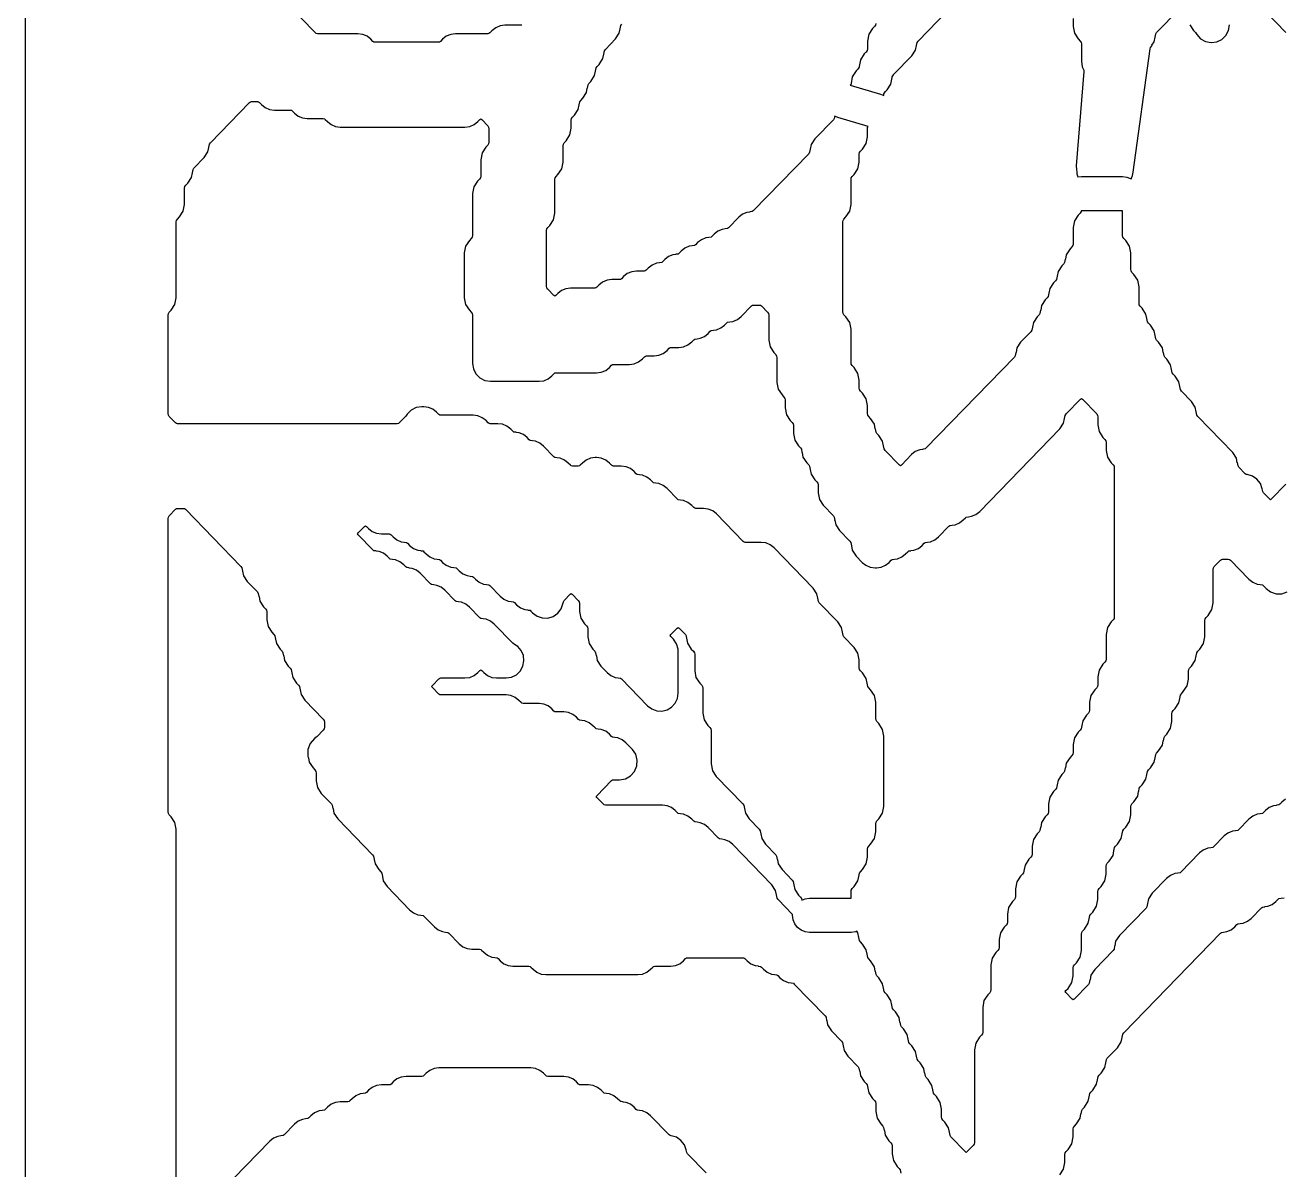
# Model space of a CAD drawing. Header units: millimetres. Extents: x 10 to 410, y 18 to 283.
# Drawn here: x 79 to 114.2, y 202.43 to 234.48 of the extents above; entities that cross this region are included whole.
import ezdxf

# ---------------------------------------------------------------- set-up
doc = ezdxf.new("R2010")
doc.units = ezdxf.units.MM
doc.layers.add('CUT', color=1, linetype='Continuous')

msp = doc.modelspace()

# ---------------------------------------------------------------- linework, layer by layer
at = {"layer": 'CUT'}
for points in [[(100.134, 157), (100.134, 160), (121.134, 160), (121.134, 157), (129.134, 157), (129.134, 160), (142.2679, 160), (142.2679, 280), (129.134, 280), (129.134, 283), (121.134, 283), (121.134, 280), (100.134, 280), (100.134, 283), (92.134, 283), (92.134, 280), (79, 280), (79, 160), (92.134, 160), (92.134, 157)], [(83.6542, 230.2182), (83.679, 230.3455), (83.6816, 230.345), (83.6996, 230.4371), (83.7245, 230.4753), (84.0102, 230.7698), (84.1148, 230.9301), (84.1396, 231.0573), (84.1422, 231.0568), (84.1601, 231.149), (84.1851, 231.1872), (85.2796, 232.315), (85.3046, 232.3347), (85.3362, 232.339), (85.4997, 232.339), (85.5313, 232.3347), (85.5564, 232.315), (85.6161, 232.2535), (85.7206, 232.1712), (85.8431, 232.1194), (85.9749, 232.1017), (86.4208, 232.1017), (86.4525, 232.0975), (86.4775, 232.0777), (86.5372, 232.0162), (86.6417, 231.9339), (86.7642, 231.8821), (86.896, 231.8644), (87.342, 231.8644), (87.3736, 231.8602), (87.3986, 231.8404), (87.4584, 231.7789), (87.5629, 231.6966), (87.6854, 231.6448), (87.8172, 231.6271), (91.309, 231.6271), (91.4408, 231.6448), (91.5633, 231.6966), (91.6678, 231.7789), (91.7228, 231.8356), (91.7508, 231.8564), (91.7787, 231.8356), (91.9474, 231.6618), (91.9723, 231.6236), (91.981, 231.5788), (91.981, 231.2008), (91.9723, 231.1561), (91.9474, 231.1179), (91.8919, 231.0607), (91.7874, 230.9004), (91.7508, 230.7125), (91.7508, 230.2517), (91.742, 230.2069), (91.7171, 230.1687), (91.6617, 230.1116), (91.5571, 229.9512), (91.5205, 229.7634), (91.5205, 228.5907), (91.5117, 228.5459), (91.4868, 228.5077), (91.4314, 228.4506), (91.3268, 228.2902), (91.2902, 228.1024), (91.2902, 226.8468), (91.3268, 226.6589), (91.4314, 226.4986), (91.4868, 226.4414), (91.5117, 226.4032), (91.5205, 226.3585), (91.5205, 225.0085), (91.5449, 224.854), (91.616, 224.7146), (91.7266, 224.604), (91.866, 224.5329), (92.0205, 224.5085), (93.3815, 224.5085), (93.5133, 224.5262), (93.6358, 224.578), (93.7403, 224.6603), (93.8, 224.7218), (93.8251, 224.7415), (93.8567, 224.7458), (94.9935, 224.7458), (95.1253, 224.7635), (95.2478, 224.8153), (95.3523, 224.8975), (95.412, 224.9591), (95.4371, 224.9788), (95.4687, 224.9831), (95.9146, 224.9831), (96.0464, 225.0007), (96.1689, 225.0526), (96.2734, 225.1348), (96.3332, 225.1964), (96.3582, 225.2161), (96.3898, 225.2203), (96.6055, 225.2203), (96.7373, 225.238), (96.8598, 225.2898), (96.9643, 225.3721), (97.024, 225.4337), (97.0491, 225.4534), (97.0807, 225.4576), (97.2963, 225.4576), (97.4281, 225.4753), (97.5506, 225.5271), (97.6551, 225.6094), (97.7149, 225.6709), (97.7399, 225.6907), (97.8046, 225.6994), (97.8044, 225.7013), (97.8887, 225.7126), (98.0112, 225.7644), (98.1157, 225.8467), (98.1754, 225.9082), (98.2005, 225.928), (98.2652, 225.9366), (98.2649, 225.9386), (98.3493, 225.9499), (98.4718, 226.0017), (98.5763, 226.084), (98.636, 226.1455), (98.661, 226.1653), (98.7258, 226.1739), (98.7255, 226.1759), (98.8098, 226.1872), (98.9323, 226.239), (99.0368, 226.3213), (99.3268, 226.6201), (99.3519, 226.6398), (99.3835, 226.6441), (99.547, 226.6441), (99.5786, 226.6398), (99.6036, 226.6201), (99.777, 226.4414), (99.8019, 226.4032), (99.8107, 226.3585), (99.8107, 225.6604), (99.8473, 225.4725), (99.9519, 225.3121), (100.0073, 225.255), (100.0322, 225.2168), (100.041, 225.172), (100.041, 224.4739), (100.0776, 224.286), (100.1821, 224.1257), (100.2376, 224.0686), (100.2625, 224.0304), (100.2712, 223.9856), (100.2712, 223.7621), (100.3079, 223.5742), (100.4124, 223.4138), (100.4679, 223.3567), (100.4928, 223.3185), (100.5015, 223.2737), (100.5015, 223.0502), (100.5382, 222.8623), (100.6427, 222.702), (100.6982, 222.6448), (100.7231, 222.6066), (100.741, 222.5145), (100.7436, 222.515), (100.7684, 222.3877), (100.873, 222.2274), (100.9284, 222.1703), (100.9534, 222.1321), (100.9713, 222.0399), (100.9739, 222.0404), (100.9987, 221.9132), (101.1033, 221.7528), (101.1587, 221.6957), (101.1836, 221.6575), (101.1924, 221.6127), (101.1924, 221.3892), (101.229, 221.2013), (101.3336, 221.041), (101.6193, 220.7465), (101.6442, 220.7083), (101.6622, 220.6162), (101.6648, 220.6167), (101.6896, 220.4894), (101.7941, 220.3291), (102.0799, 220.0347), (102.1048, 219.9965), (102.1227, 219.9043), (102.1253, 219.9048), (102.1501, 219.7776), (102.2547, 219.6172), (102.4268, 219.4399), (102.5313, 219.3576), (102.6538, 219.3058), (102.7856, 219.2881), (102.8231, 219.2881), (102.9549, 219.3058), (103.0774, 219.3576), (103.1819, 219.4399), (103.2417, 219.5015), (103.2667, 219.5212), (103.3314, 219.5299), (103.3312, 219.5318), (103.4155, 219.5431), (103.538, 219.5949), (103.6425, 219.6772), (103.7022, 219.7387), (103.7273, 219.7585), (103.792, 219.7672), (103.7917, 219.7691), (103.8761, 219.7804), (103.9986, 219.8322), (104.1031, 219.9145), (104.1628, 219.976), (104.1878, 219.9958), (104.2525, 220.0044), (104.2523, 220.0064), (104.3366, 220.0177), (104.4591, 220.0695), (104.5636, 220.1518), (104.8536, 220.4506), (104.8787, 220.4703), (104.9434, 220.479), (104.9431, 220.4809), (105.0275, 220.4923), (105.15, 220.5441), (105.2545, 220.6264), (105.3142, 220.6879), (105.3393, 220.7076), (105.404, 220.7163), (105.4037, 220.7182), (105.4881, 220.7296), (105.6105, 220.7814), (105.715, 220.8636), (107.9597, 223.1765), (108.0642, 223.3369), (108.089, 223.4641), (108.0916, 223.4636), (108.1096, 223.5558), (108.1345, 223.594), (108.5335, 224.0051), (108.5614, 224.0259), (108.5894, 224.0051), (108.9884, 223.594), (109.0133, 223.5558), (109.022, 223.511), (109.022, 223.2875), (109.0586, 223.0996), (109.1632, 222.9393), (109.2186, 222.8821), (109.2435, 222.8439), (109.2523, 222.7992), (109.2523, 222.5756), (109.2889, 222.3877), (109.3935, 222.2274), (109.4489, 222.1703), (109.4738, 222.1321), (109.4826, 222.0873), (109.4826, 217.9127), (109.4738, 217.8679), (109.4489, 217.8297), (109.3935, 217.7726), (109.2889, 217.6123), (109.2523, 217.4244), (109.2523, 216.7263), (109.2435, 216.6815), (109.2186, 216.6433), (109.1632, 216.5862), (109.0586, 216.4258), (109.022, 216.2379), (109.022, 216.0144), (109.0133, 215.9696), (108.9884, 215.9314), (108.9329, 215.8743), (108.8283, 215.714), (108.7917, 215.5261), (108.7917, 215.3025), (108.783, 215.2578), (108.7581, 215.2196), (108.7026, 215.1624), (108.5981, 215.0021), (108.5733, 214.8749), (108.5707, 214.8754), (108.5527, 214.7832), (108.5278, 214.745), (108.4723, 214.6879), (108.3678, 214.5275), (108.3311, 214.3396), (108.3311, 214.1161), (108.3224, 214.0713), (108.2975, 214.0331), (108.2421, 213.976), (108.1375, 213.8157), (108.1127, 213.6884), (108.1101, 213.6889), (108.0921, 213.5968), (108.0672, 213.5586), (108.0118, 213.5014), (107.9072, 213.3411), (107.8824, 213.2138), (107.8798, 213.2144), (107.8618, 213.1222), (107.8369, 213.084), (107.7815, 213.0268), (107.6769, 212.8665), (107.6403, 212.6786), (107.6403, 212.4551), (107.6316, 212.4103), (107.6067, 212.3721), (107.5512, 212.315), (107.4467, 212.1546), (107.4218, 212.0274), (107.4193, 212.0279), (107.4013, 211.9357), (107.3764, 211.8975), (107.3209, 211.8404), (107.2164, 211.6801), (107.1797, 211.4922), (107.1797, 211.2686), (107.171, 211.2239), (107.1461, 211.1857), (107.0906, 211.1285), (106.9861, 210.9682), (106.9613, 210.841), (106.9587, 210.8415), (106.9407, 210.7493), (106.9158, 210.7111), (106.8604, 210.654), (106.7558, 210.4936), (106.7192, 210.3057), (106.7192, 210.0822), (106.7104, 210.0374), (106.6855, 209.9992), (106.6301, 209.9421), (106.5255, 209.7818), (106.4889, 209.5939), (106.4889, 209.3703), (106.4801, 209.3256), (106.4552, 209.2874), (106.3998, 209.2302), (106.2952, 209.0699), (106.2586, 208.882), (106.2586, 208.6585), (106.2499, 208.6137), (106.225, 208.5755), (106.1695, 208.5184), (106.065, 208.358), (106.0283, 208.1701), (106.0283, 207.472), (106.0196, 207.4273), (105.9947, 207.3891), (105.9392, 207.3319), (105.8347, 207.1716), (105.798, 206.9837), (105.798, 206.2856), (105.7893, 206.2408), (105.7644, 206.2026), (105.7089, 206.1455), (105.6044, 205.9851), (105.5677, 205.7973), (105.5677, 203.2008), (105.559, 203.1561), (105.5341, 203.1179), (105.3654, 202.944), (105.3375, 202.9232), (105.3095, 202.944), (104.9105, 203.3552), (104.8856, 203.3934), (104.8677, 203.4855), (104.8651, 203.485), (104.8403, 203.6123), (104.7357, 203.7726), (104.6803, 203.8297), (104.6553, 203.8679), (104.6466, 203.9127), (104.6466, 204.1363), (104.61, 204.3241), (104.5054, 204.4845), (104.45, 204.5416), (104.4251, 204.5798), (104.4071, 204.672), (104.4045, 204.6715), (104.3797, 204.7987), (104.2751, 204.959), (104.2197, 205.0162), (104.1948, 205.0544), (104.1768, 205.1466), (104.1742, 205.1461), (104.1494, 205.2733), (104.0449, 205.4336), (103.9894, 205.4908), (103.9645, 205.529), (103.9465, 205.6211), (103.9439, 205.6206), (103.9191, 205.7479), (103.8146, 205.9082), (103.7591, 205.9653), (103.7342, 206.0035), (103.7162, 206.0957), (103.7137, 206.0952), (103.6888, 206.2224), (103.5843, 206.3828), (103.5288, 206.4399), (103.5039, 206.4781), (103.486, 206.5703), (103.4834, 206.5698), (103.4586, 206.697), (103.354, 206.8573), (103.2986, 206.9145), (103.2736, 206.9527), (103.2557, 207.0449), (103.2531, 207.0444), (103.2283, 207.1716), (103.1237, 207.3319), (103.0683, 207.3891), (103.0434, 207.4273), (103.0254, 207.5194), (103.0228, 207.5189), (102.998, 207.6462), (102.8934, 207.8065), (102.838, 207.8636), (102.8131, 207.9018), (102.7951, 207.994), (102.7925, 207.9935), (102.7677, 208.1207), (102.6632, 208.2811), (102.6077, 208.3382), (102.5828, 208.3764), (102.5648, 208.4686), (102.5622, 208.4681), (102.5374, 208.5953), (102.4329, 208.7557), (102.3774, 208.8128), (102.3525, 208.851), (102.3345, 208.9432), (102.332, 208.9427), (102.3071, 209.0699), (102.2791, 209.1128), (102.2377, 209.0957), (102.1135, 209.0793), (100.9548, 209.0793), (100.8306, 209.0957), (100.7148, 209.1436), (100.6154, 209.2199), (100.5391, 209.3193), (100.4912, 209.4351), (100.4748, 209.5593), (100.478, 209.5836), (100.0746, 209.9992), (100.0497, 210.0374), (100.0317, 210.1296), (100.0291, 210.1291), (100.0043, 210.2563), (99.8998, 210.4167), (98.8066, 211.5431), (98.7021, 211.6254), (98.5796, 211.6772), (98.4952, 211.6885), (98.4955, 211.6905), (98.4308, 211.6992), (98.4057, 211.7189), (98.1157, 212.0177), (98.0112, 212.1), (97.8887, 212.1518), (97.8044, 212.1631), (97.8046, 212.165), (97.7399, 212.1737), (97.7149, 212.1935), (97.6551, 212.255), (97.5506, 212.3373), (97.4281, 212.3891), (97.3438, 212.4004), (97.3441, 212.4023), (97.2793, 212.411), (97.2543, 212.4307), (97.1946, 212.4923), (97.0901, 212.5746), (96.9676, 212.6264), (96.8358, 212.6441), (95.2384, 212.6441), (95.2068, 212.6483), (95.1817, 212.668), (95.0016, 212.8537), (94.982, 212.8814), (95.0016, 212.9091), (95.412, 213.332), (95.4371, 213.3517), (95.4687, 213.3559), (95.635, 213.3559), (95.7991, 213.3836), (95.9451, 213.4637), (96.0566, 213.5872), (96.1215, 213.7405), (96.1324, 213.9066), (96.0882, 214.0671), (95.9938, 214.2041), (95.8129, 214.3906), (95.7084, 214.4729), (95.5859, 214.5247), (95.5015, 214.536), (95.5018, 214.5379), (95.4371, 214.5466), (95.412, 214.5663), (95.3523, 214.6279), (95.2478, 214.7102), (95.1253, 214.762), (95.041, 214.7733), (95.0412, 214.7752), (94.9765, 214.7839), (94.9515, 214.8036), (94.8917, 214.8652), (94.7872, 214.9474), (94.6648, 214.9993), (94.5804, 215.0106), (94.5807, 215.0125), (94.516, 215.0212), (94.4909, 215.0409), (94.4312, 215.1025), (94.3267, 215.1847), (94.2042, 215.2365), (94.0724, 215.2542), (93.8567, 215.2542), (93.8251, 215.2585), (93.8, 215.2782), (93.7403, 215.3397), (93.6358, 215.422), (93.5133, 215.4738), (93.3815, 215.4915), (92.9356, 215.4915), (92.904, 215.4958), (92.8789, 215.5155), (92.8192, 215.577), (92.7147, 215.6593), (92.5922, 215.7111), (92.4604, 215.7288), (90.6327, 215.7288), (90.6011, 215.7331), (90.5761, 215.7528), (90.3959, 215.9384), (90.3763, 215.9661), (90.3959, 215.9938), (90.5761, 216.1794), (90.6011, 216.1991), (90.6327, 216.2034), (91.309, 216.2034), (91.4408, 216.2211), (91.5633, 216.2729), (91.6678, 216.3552), (91.7228, 216.4119), (91.7508, 216.4327), (91.7787, 216.4119), (91.8337, 216.3552), (91.9382, 216.2729), (92.0607, 216.2211), (92.1925, 216.2034), (92.4617, 216.2034), (92.6116, 216.2264), (92.7478, 216.2933), (92.8576, 216.398), (92.931, 216.5308), (92.9611, 216.6795), (92.9453, 216.8304), (92.8849, 216.9696), (92.7856, 217.0843), (92.6942, 217.1406), (92.6486, 217.1765), (92.1283, 217.7126), (92.0238, 217.7949), (91.9014, 217.8467), (91.817, 217.858), (91.8173, 217.86), (91.7526, 217.8686), (91.7275, 217.8884), (91.4375, 218.1872), (91.333, 218.2695), (91.2105, 218.3213), (91.1262, 218.3326), (91.1264, 218.3345), (91.0617, 218.3432), (91.0366, 218.363), (90.7466, 218.6618), (90.6421, 218.7441), (90.5197, 218.7959), (90.4353, 218.8072), (90.4356, 218.8091), (90.3709, 218.8178), (90.3458, 218.8375), (90.0558, 219.1364), (89.9513, 219.2186), (89.8288, 219.2704), (89.7445, 219.2818), (89.7447, 219.2837), (89.68, 219.2924), (89.655, 219.3121), (89.5952, 219.3736), (89.4907, 219.4559), (89.3682, 219.5077), (89.2839, 219.5191), (89.2841, 219.521), (89.2194, 219.5297), (89.1944, 219.5494), (89.1347, 219.6109), (89.0302, 219.6932), (88.9077, 219.745), (88.8233, 219.7563), (88.8236, 219.7583), (88.7589, 219.767), (88.7338, 219.7867), (88.3234, 220.2096), (88.3038, 220.2373), (88.3234, 220.265), (88.4989, 220.4458), (88.5268, 220.4666), (88.5547, 220.4458), (88.6098, 220.3891), (88.7143, 220.3068), (88.8368, 220.255), (88.9686, 220.2373), (89.1842, 220.2373), (89.2159, 220.233), (89.2409, 220.2133), (89.3006, 220.1518), (89.4051, 220.0695), (89.5276, 220.0177), (89.612, 220.0064), (89.6117, 220.0044), (89.6764, 219.9958), (89.7015, 219.976), (89.7612, 219.9145), (89.8657, 219.8322), (89.9882, 219.7804), (90.0725, 219.7691), (90.0723, 219.7672), (90.137, 219.7585), (90.162, 219.7387), (90.2218, 219.6772), (90.3263, 219.5949), (90.4487, 219.5431), (90.5331, 219.5318), (90.5328, 219.5299), (90.5975, 219.5212), (90.6226, 219.5015), (90.6823, 219.4399), (90.7868, 219.3576), (90.9093, 219.3058), (90.9937, 219.2945), (90.9934, 219.2926), (91.0581, 219.2839), (91.0832, 219.2642), (91.1429, 219.2026), (91.2474, 219.1204), (91.3699, 219.0685), (91.4542, 219.0572), (91.454, 219.0553), (91.5187, 219.0466), (91.5437, 219.0269), (91.6035, 218.9653), (91.708, 218.8831), (91.8304, 218.8312), (91.9148, 218.8199), (91.9145, 218.818), (91.9792, 218.8093), (92.0043, 218.7896), (92.2943, 218.4908), (92.3988, 218.4085), (92.5213, 218.3567), (92.6056, 218.3454), (92.6054, 218.3434), (92.6701, 218.3347), (92.6952, 218.315), (92.7549, 218.2535), (92.8594, 218.1712), (92.9819, 218.1194), (93.0662, 218.1081), (93.066, 218.1061), (93.1307, 218.0975), (93.1557, 218.0777), (93.2024, 218.0297), (93.3262, 217.9365), (93.4727, 217.8858), (93.6276, 217.8823), (93.7762, 217.9265), (93.9041, 218.014), (93.999, 218.1365), (94.0519, 218.2822), (94.0623, 218.3354), (94.0872, 218.3736), (94.2559, 218.5475), (94.2839, 218.5683), (94.3118, 218.5475), (94.4805, 218.3736), (94.5054, 218.3354), (94.5142, 218.2907), (94.5142, 218.0671), (94.5508, 217.8793), (94.6553, 217.7189), (94.7108, 217.6618), (94.7357, 217.6236), (94.7444, 217.5788), (94.7444, 217.3553), (94.7811, 217.1674), (94.8856, 217.0071), (94.9411, 216.9499), (94.966, 216.9117), (94.984, 216.8195), (94.9866, 216.82), (95.0114, 216.6928), (95.1159, 216.5325), (95.288, 216.3552), (95.3925, 216.2729), (95.515, 216.2211), (95.5993, 216.2098), (95.5991, 216.2078), (95.6638, 216.1991), (95.6888, 216.1794), (96.4187, 215.4273), (96.5361, 215.3377), (96.6745, 215.2863), (96.8219, 215.2775), (96.9654, 215.3122), (97.0926, 215.3872), (97.1922, 215.4962), (97.2558, 215.6295), (97.2776, 215.7755), (97.2776, 216.9153), (97.2761, 216.9153), (97.279, 217.0081), (97.2335, 217.1612), (97.142, 217.2922), (97.0742, 217.3621), (97.0545, 217.3898), (97.0742, 217.4175), (97.2496, 217.5983), (97.2776, 217.6191), (97.3055, 217.5983), (97.481, 217.4175), (97.5019, 217.3879), (97.5019, 217.3614), (97.5386, 217.1735), (97.6431, 217.0132), (97.7045, 216.9499), (97.7294, 216.9117), (97.7381, 216.867), (97.7381, 216.4061), (97.7748, 216.2182), (97.8793, 216.0579), (97.9348, 216.0008), (97.9597, 215.9626), (97.9684, 215.9178), (97.9684, 215.2197), (98.005, 215.0318), (98.1096, 214.8715), (98.165, 214.8143), (98.19, 214.7761), (98.1987, 214.7314), (98.1987, 213.796), (98.2353, 213.6081), (98.3399, 213.4477), (99.0862, 212.6787), (99.1111, 212.6405), (99.1291, 212.5484), (99.1316, 212.5489), (99.1565, 212.4216), (99.261, 212.2613), (99.5467, 211.9669), (99.5717, 211.9287), (99.5896, 211.8365), (99.5922, 211.837), (99.617, 211.7098), (99.7216, 211.5494), (100.0073, 211.255), (100.0322, 211.2168), (100.0502, 211.1246), (100.0528, 211.1251), (100.0776, 210.9979), (100.1821, 210.8376), (100.4679, 210.5431), (100.4928, 210.5049), (100.5108, 210.4128), (100.5133, 210.4133), (100.5382, 210.286), (100.6427, 210.1257), (100.6982, 210.0686), (100.7231, 210.0304), (100.7324, 209.9823), (100.8306, 210.0229), (100.9548, 210.0393), (102.1135, 210.0393), (102.1135, 210.2229), (102.1222, 210.2676), (102.1471, 210.3058), (102.2026, 210.363), (102.3071, 210.5233), (102.332, 210.6506), (102.3345, 210.6501), (102.3525, 210.7422), (102.3774, 210.7804), (102.4329, 210.8376), (102.5374, 210.9979), (102.5741, 211.1858), (102.5741, 211.4093), (102.5828, 211.4541), (102.6077, 211.4923), (102.6632, 211.5494), (102.7677, 211.7098), (102.8043, 211.8976), (102.8043, 212.1212), (102.8131, 212.166), (102.838, 212.2042), (102.8934, 212.2613), (102.998, 212.4216), (103.0346, 212.6095), (103.0346, 214.5769), (102.998, 214.7648), (102.8934, 214.9251), (102.838, 214.9823), (102.8131, 215.0205), (102.8043, 215.0652), (102.8043, 215.5261), (102.7677, 215.714), (102.6632, 215.8743), (102.6077, 215.9314), (102.5828, 215.9696), (102.5648, 216.0618), (102.5622, 216.0613), (102.5374, 216.1885), (102.4329, 216.3489), (102.3774, 216.406), (102.3525, 216.4442), (102.3438, 216.489), (102.3438, 216.7125), (102.3071, 216.9004), (102.2026, 217.0607), (101.9169, 217.3552), (101.8919, 217.3934), (101.874, 217.4855), (101.8714, 217.485), (101.8466, 217.6123), (101.742, 217.7726), (101.226, 218.3043), (101.2011, 218.3425), (101.1831, 218.4347), (101.1805, 218.4342), (101.1557, 218.5614), (101.0512, 218.7218), (99.958, 219.8482), (99.8535, 219.9305), (99.731, 219.9823), (99.5992, 220), (99.1532, 220), (99.1216, 220.0042), (99.0966, 220.024), (98.346, 220.7974), (98.2415, 220.8796), (98.119, 220.9315), (97.9872, 220.9492), (97.7715, 220.9492), (97.7399, 220.9534), (97.7149, 220.9731), (97.6551, 221.0347), (97.5506, 221.1169), (97.4281, 221.1688), (97.3438, 221.1801), (97.3441, 221.182), (97.2793, 221.1907), (97.2543, 221.2104), (96.9643, 221.5092), (96.8598, 221.5915), (96.7373, 221.6433), (96.6529, 221.6546), (96.6532, 221.6566), (96.5885, 221.6653), (96.5634, 221.685), (96.5037, 221.7465), (96.3992, 221.8288), (96.2767, 221.8806), (96.1924, 221.8919), (96.1926, 221.8939), (96.1279, 221.9025), (96.1029, 221.9223), (96.0432, 221.9838), (95.9387, 222.0661), (95.8162, 222.1179), (95.6843, 222.1356), (95.4687, 222.1356), (95.4371, 222.1398), (95.412, 222.1596), (95.3523, 222.2211), (95.2478, 222.3034), (95.1253, 222.3552), (94.9935, 222.3729), (94.9559, 222.3729), (94.8241, 222.3552), (94.7016, 222.3034), (94.5971, 222.2211), (94.5374, 222.1596), (94.5124, 222.1398), (94.4808, 222.1356), (94.3173, 222.1356), (94.2857, 222.1398), (94.2606, 222.1596), (94.2009, 222.2211), (94.0964, 222.3034), (93.9739, 222.3552), (93.8895, 222.3665), (93.8898, 222.3684), (93.8251, 222.3771), (93.8, 222.3968), (93.51, 222.6957), (93.4055, 222.778), (93.2831, 222.8298), (93.1987, 222.8411), (93.199, 222.843), (93.1343, 222.8517), (93.1092, 222.8714), (93.0495, 222.933), (92.945, 223.0152), (92.8225, 223.0671), (92.7381, 223.0784), (92.7384, 223.0803), (92.6737, 223.089), (92.6486, 223.1087), (92.5889, 223.1703), (92.4844, 223.2525), (92.3619, 223.3043), (92.2301, 223.322), (92.0144, 223.322), (91.9828, 223.3263), (91.9578, 223.346), (91.8981, 223.4075), (91.7936, 223.4898), (91.6711, 223.5416), (91.5393, 223.5593), (90.6327, 223.5593), (90.6011, 223.5636), (90.5761, 223.5833), (90.5164, 223.6448), (90.4119, 223.7271), (90.2894, 223.7789), (90.1576, 223.7966), (90.0976, 223.7966), (89.9412, 223.7715), (89.8005, 223.6988), (89.6896, 223.5856), (89.6513, 223.5316), (89.4712, 223.346), (89.4461, 223.3263), (89.4145, 223.322), (83.2637, 223.322), (83.2321, 223.3263), (83.207, 223.346), (83.0336, 223.5247), (83.0087, 223.5629), (83, 223.6076), (83, 226.3585), (83.0087, 226.4032), (83.0336, 226.4414), (83.0891, 226.4986), (83.1936, 226.6589), (83.2303, 226.8468), (83.2303, 228.9686), (83.239, 229.0134), (83.2639, 229.0516), (83.3194, 229.1088), (83.4239, 229.2691), (83.4606, 229.457), (83.4606, 229.9178), (83.4693, 229.9626), (83.4942, 230.0008), (83.5497, 230.0579)]]:
    msp.add_lwpolyline(points, close=True, dxfattribs=at)
for points in [[(102.8043, 234.5229), (102.7956, 234.4781), (102.7707, 234.4399), (102.7153, 234.3828), (102.6107, 234.2224), (102.5741, 234.0346), (102.5741, 233.811), (102.5653, 233.7663), (102.5382, 233.7246), (102.5361, 233.7198), (102.5231, 233.7102), (102.485, 233.6709), (102.3804, 233.5106), (102.3438, 233.3227), (102.3438, 233.3051), (102.3079, 233.2501), (102.3058, 233.2452), (102.2929, 233.2357), (102.2547, 233.1963), (102.1501, 233.036), (102.1135, 232.8481), (102.1135, 232.8305), (102.0905, 232.7952), (102.9398, 232.5453), (103.0277, 232.5063), (103.0346, 232.5417), (103.0346, 232.5593), (103.0705, 232.6143), (103.0726, 232.6192), (103.0856, 232.6287), (103.1237, 232.6681), (103.2283, 232.8284), (103.2649, 233.0163), (103.2649, 233.0339), (103.3008, 233.0889), (103.3029, 233.0938), (103.3158, 233.1033), (103.8146, 233.6172), (103.9191, 233.7776), (103.9439, 233.9048), (103.9465, 233.9043), (103.9645, 233.9965), (103.9894, 234.0347), (105.0839, 235.1625)], [(113.4206, 235.1625), (114.2849, 234.2719)], [(108.3311, 234.6636), (108.3311, 234.44), (108.3678, 234.2521), (108.4723, 234.0918), (108.5278, 234.0347), (108.5527, 233.9965), (108.5614, 233.9517), (108.5614, 233.4663), (108.5859, 233.3116), (108.6049, 233.2745), (108.6262, 233.2152), (108.6284, 233.1809), (108.4192, 230.5375), (108.4211, 230.4395), (108.4301, 230.3628), (108.4314, 230.3486), (108.4335, 230.3131), (108.4584, 230.2281), (108.5614, 230.2417), (109.7128, 230.2417), (109.837, 230.2253), (109.9528, 230.1774), (109.9572, 230.174), (109.9599, 230.1835), (109.9642, 230.1972), (109.9894, 230.2702), (110.0121, 230.3655), (110.4845, 233.8122), (110.4956, 233.8488), (110.5404, 233.9126), (110.5337, 233.9172), (110.5973, 234.0149), (110.6221, 234.1421), (110.6247, 234.1416), (110.6427, 234.2337), (110.6676, 234.2719), (111.2969, 234.9204)], [(92.9004, 234.4788), (92.8688, 234.4746), (92.4228, 234.4746), (92.291, 234.4569), (92.1685, 234.4051), (92.064, 234.3228), (92.0043, 234.2613), (91.9792, 234.2415), (91.9476, 234.2373), (91.0411, 234.2373), (90.9093, 234.2196), (90.7868, 234.1678), (90.6823, 234.0855), (90.6226, 234.024), (90.5975, 234.0042), (90.5659, 234), (88.7905, 234), (88.7589, 234.0042), (88.7338, 234.024), (88.6741, 234.0855), (88.5696, 234.1678), (88.4471, 234.2196), (88.3153, 234.2373), (87.1785, 234.2373), (87.1469, 234.2415), (87.1218, 234.2613), (86.7114, 234.6842)], [(114.2849, 221.6264), (113.8859, 221.2152), (113.8579, 221.1944), (113.83, 221.2152), (113.6613, 221.3891), (113.6364, 221.4273), (113.6224, 221.4988), (113.5696, 221.6444), (113.4746, 221.7669), (113.3467, 221.8544), (113.1982, 221.8986), (113.1689, 221.9025), (113.1438, 221.9223), (112.9704, 222.1009), (112.9455, 222.1391), (112.9276, 222.2313), (112.925, 222.2308), (112.9002, 222.358), (112.7956, 222.5184), (111.819, 223.5247), (111.7941, 223.5629), (111.7761, 223.655), (111.7736, 223.6545), (111.7488, 223.7818), (111.6442, 223.9421), (111.3585, 224.2365), (111.3336, 224.2747), (111.3156, 224.3669), (111.313, 224.3664), (111.2882, 224.4936), (111.1836, 224.654), (111.1282, 224.7111), (111.1033, 224.7493), (111.0853, 224.8415), (111.0827, 224.841), (111.0579, 224.9682), (110.9534, 225.1285), (110.8979, 225.1857), (110.873, 225.2239), (110.855, 225.316), (110.8524, 225.3155), (110.8276, 225.4428), (110.7231, 225.6031), (110.6676, 225.6603), (110.6427, 225.6985), (110.6247, 225.7906), (110.6221, 225.7901), (110.5973, 225.9173), (110.4928, 226.0777), (110.4373, 226.1348), (110.4124, 226.173), (110.3944, 226.2652), (110.3919, 226.2647), (110.3671, 226.3919), (110.2625, 226.5523), (110.207, 226.6094), (110.1821, 226.6476), (110.1734, 226.6924), (110.1734, 227.1532), (110.1368, 227.3411), (110.0322, 227.5014), (109.9768, 227.5586), (109.9519, 227.5968), (109.9431, 227.6415), (109.9431, 228.1024), (109.9065, 228.2902), (109.8019, 228.4506), (109.7465, 228.5077), (109.7216, 228.5459), (109.7128, 228.5907), (109.7128, 229.2817), (108.5614, 229.2817), (108.5575, 229.2822), (108.5527, 229.2578), (108.5278, 229.2196), (108.4723, 229.1624), (108.3678, 229.0021), (108.3311, 228.8142), (108.3311, 228.3534), (108.3224, 228.3086), (108.2975, 228.2704), (108.2421, 228.2133), (108.1375, 228.0529), (108.1127, 227.9257), (108.1101, 227.9262), (108.0921, 227.834), (108.0672, 227.7958), (108.0118, 227.7387), (107.9072, 227.5784), (107.8824, 227.4511), (107.8798, 227.4516), (107.8618, 227.3595), (107.8369, 227.3213), (107.7815, 227.2641), (107.6769, 227.1038), (107.6521, 226.9766), (107.6495, 226.9771), (107.6316, 226.8849), (107.6067, 226.8467), (107.5512, 226.7896), (107.4467, 226.6292), (107.4218, 226.502), (107.4193, 226.5025), (107.4013, 226.4103), (107.3764, 226.3721), (107.3209, 226.315), (107.2164, 226.1546), (107.1916, 226.0274), (107.189, 226.0279), (107.171, 225.9357), (107.1461, 225.8975), (106.8604, 225.6031), (106.7558, 225.4428), (106.731, 225.3155), (106.7284, 225.316), (106.7104, 225.2239), (106.6855, 225.1857), (104.2093, 222.6341), (104.1843, 222.6144), (104.1195, 222.6057), (104.1198, 222.6038), (104.0355, 222.5925), (103.913, 222.5407), (103.8085, 222.4584), (103.5231, 222.1644), (103.4952, 222.1436), (103.4673, 222.1644), (103.0683, 222.5755), (103.0434, 222.6137), (103.0254, 222.7059), (103.0228, 222.7054), (102.998, 222.8326), (102.8934, 222.9929), (102.838, 223.0501), (102.8131, 223.0883), (102.7951, 223.1805), (102.7925, 223.18), (102.7677, 223.3072), (102.6632, 223.4675), (102.6077, 223.5247), (102.5828, 223.5629), (102.5741, 223.6076), (102.5741, 223.8312), (102.5374, 224.019), (102.4329, 224.1794), (102.3774, 224.2365), (102.3525, 224.2747), (102.3438, 224.3195), (102.3438, 224.543), (102.3071, 224.7309), (102.2026, 224.8912), (102.1471, 224.9484), (102.1222, 224.9866), (102.1135, 225.0314), (102.1135, 225.9668), (102.0769, 226.1546), (101.9723, 226.315), (101.9169, 226.3721), (101.8919, 226.4103), (101.8832, 226.4551), (101.8832, 228.9686), (101.8919, 229.0134), (101.9169, 229.0516), (101.9723, 229.1088), (102.0769, 229.2691), (102.1135, 229.457), (102.1135, 230.1551), (102.1222, 230.1999), (102.1471, 230.2381), (102.2026, 230.2952), (102.3071, 230.4555), (102.3438, 230.6434), (102.3438, 230.867), (102.3525, 230.9117), (102.3774, 230.9499), (102.4329, 231.0071), (102.5374, 231.1674), (102.5741, 231.3553), (102.5741, 231.6102), (102.597, 231.6454), (101.7477, 231.8954), (101.6598, 231.9344), (101.6529, 231.899), (101.6529, 231.8813), (101.6193, 231.8297), (101.1033, 231.298), (100.9987, 231.1377), (100.9739, 231.0105), (100.9713, 231.011), (100.9534, 230.9188), (100.9284, 230.8806), (99.3734, 229.2782), (99.3483, 229.2585), (99.2836, 229.2498), (99.2839, 229.2479), (99.1995, 229.2365), (99.077, 229.1847), (98.9725, 229.1025), (98.6825, 228.8036), (98.6575, 228.7839), (98.5928, 228.7752), (98.593, 228.7733), (98.5087, 228.762), (98.3862, 228.7102), (98.2817, 228.6279), (98.2219, 228.5663), (98.1969, 228.5466), (98.1322, 228.5379), (98.1324, 228.536), (98.0481, 228.5247), (97.9256, 228.4729), (97.8211, 228.3906), (97.7614, 228.3291), (97.7363, 228.3093), (97.6716, 228.3006), (97.6719, 228.2987), (97.5875, 228.2874), (97.465, 228.2356), (97.3605, 228.1533), (97.3008, 228.0918), (97.2758, 228.072), (97.2111, 228.0634), (97.2113, 228.0614), (97.127, 228.0501), (97.0045, 227.9983), (96.9, 227.916), (96.8402, 227.8545), (96.8152, 227.8347), (96.7505, 227.8261), (96.7507, 227.8241), (96.6664, 227.8128), (96.5439, 227.761), (96.4394, 227.6787), (96.3797, 227.6172), (96.3546, 227.5975), (96.323, 227.5932), (96.1074, 227.5932), (95.9755, 227.5755), (95.8531, 227.5237), (95.7486, 227.4414), (95.6888, 227.3799), (95.6638, 227.3602), (95.6322, 227.3559), (95.4165, 227.3559), (95.2847, 227.3382), (95.1622, 227.2864), (95.0577, 227.2041), (94.998, 227.1426), (94.9729, 227.1229), (94.9413, 227.1186), (94.2651, 227.1186), (94.1333, 227.101), (94.0108, 227.0491), (93.9063, 226.9669), (93.8512, 226.9101), (93.8233, 226.8893), (93.7954, 226.9101), (93.6267, 227.084), (93.6018, 227.1222), (93.593, 227.1669), (93.593, 228.7314), (93.6018, 228.7761), (93.6267, 228.8143), (93.6821, 228.8715), (93.7867, 229.0318), (93.8233, 229.2197), (93.8233, 230.1551), (93.832, 230.1999), (93.8569, 230.2381), (93.9124, 230.2952), (94.0169, 230.4555), (94.0536, 230.6434), (94.0536, 231.1042), (94.0623, 231.149), (94.0872, 231.1872), (94.1427, 231.2443), (94.2472, 231.4047), (94.2839, 231.5926), (94.2839, 231.8161), (94.2926, 231.8609), (94.3175, 231.8991), (94.373, 231.9562), (94.4775, 232.1166), (94.5023, 232.2438), (94.5049, 232.2433), (94.5229, 232.3354), (94.5478, 232.3736), (94.6032, 232.4308), (94.7078, 232.5911), (94.7326, 232.7184), (94.7352, 232.7179), (94.7532, 232.81), (94.7781, 232.8482), (94.8335, 232.9054), (94.9381, 233.0657), (94.9629, 233.1929), (94.9655, 233.1924), (94.9835, 233.2846), (95.0084, 233.3228), (95.0638, 233.3799), (95.1684, 233.5403), (95.1932, 233.6675), (95.1958, 233.667), (95.2137, 233.7592), (95.2386, 233.7974), (95.5244, 234.0918), (95.6289, 234.2521), (95.6537, 234.3794), (95.6563, 234.3789), (95.6743, 234.471), (95.6992, 234.5092)], [(111.5917, 234.4894), (111.6963, 234.3291), (111.7518, 234.2719), (111.7877, 234.2168), (111.895, 234.0988), (112.0341, 234.0206), (112.1907, 233.9902), (112.349, 234.0106), (112.4927, 234.0799), (112.6073, 234.1909), (112.6811, 234.3324), (112.7065, 234.4899)], [(83.2303, 200.828), (83.2303, 211.9668), (83.1936, 212.1546), (83.0891, 212.315), (83.0336, 212.3721), (83.0087, 212.4103), (83, 212.4551), (83, 220.6636), (83.0087, 220.7083), (83.0336, 220.7465), (83.207, 220.9252), (83.2321, 220.9449), (83.2637, 220.9492), (83.4272, 220.9492), (83.4588, 220.9449), (83.4838, 220.9252), (85.0389, 219.3228), (85.0638, 219.2846), (85.0818, 219.1924), (85.0844, 219.1929), (85.1092, 219.0657), (85.2137, 218.9054), (85.4995, 218.6109), (85.5244, 218.5727), (85.5424, 218.4806), (85.5449, 218.4811), (85.5698, 218.3538), (85.6743, 218.1935), (85.7298, 218.1364), (85.7547, 218.0982), (85.7634, 218.0534), (85.7634, 217.8299), (85.8, 217.642), (85.9046, 217.4816), (85.96, 217.4245), (85.985, 217.3863), (86.0029, 217.2941), (86.0055, 217.2946), (86.0303, 217.1674), (86.1349, 217.0071), (86.1903, 216.9499), (86.2152, 216.9117), (86.2332, 216.8195), (86.2358, 216.82), (86.2606, 216.6928), (86.3652, 216.5325), (86.4206, 216.4753), (86.4455, 216.4371), (86.4635, 216.345), (86.4661, 216.3455), (86.4909, 216.2182), (86.5954, 216.0579), (86.6509, 216.0008), (86.6758, 215.9626), (86.6938, 215.8704), (86.6964, 215.8709), (86.7212, 215.7437), (86.8257, 215.5833), (87.3417, 215.0516), (87.3666, 215.0134), (87.3754, 214.9686), (87.3754, 214.828), (87.3666, 214.7832), (87.3417, 214.745), (87.1684, 214.5663), (87.096, 214.5094), (86.976, 214.3729), (86.9128, 214.2025), (86.9146, 214.0208), (86.9241, 213.9721), (86.9266, 213.9726), (86.9515, 213.8454), (87.056, 213.685), (87.1115, 213.6279), (87.1364, 213.5897), (87.1451, 213.5449), (87.1451, 213.3214), (87.1817, 213.1335), (87.2863, 212.9732), (87.572, 212.6787), (87.5969, 212.6405), (87.6149, 212.5484), (87.6175, 212.5489), (87.6423, 212.4216), (87.7469, 212.2613), (88.7234, 211.255), (88.7483, 211.2168), (88.7663, 211.1246), (88.7689, 211.1251), (88.7937, 210.9979), (88.8983, 210.8376), (88.9537, 210.7804), (88.9786, 210.7422), (88.9966, 210.6501), (88.9992, 210.6506), (89.024, 210.5233), (89.1286, 210.363), (89.7612, 209.7111), (89.8657, 209.6288), (89.9882, 209.577), (90.0725, 209.5657), (90.0723, 209.5638), (90.137, 209.5551), (90.162, 209.5354), (90.452, 209.2365), (90.5565, 209.1543), (90.679, 209.1024), (90.7634, 209.0911), (90.7631, 209.0892), (90.8278, 209.0805), (90.8529, 209.0608), (91.1429, 208.762), (91.2474, 208.6797), (91.3699, 208.6279), (91.5017, 208.6102), (91.7174, 208.6102), (91.749, 208.6059), (91.774, 208.5862), (91.8337, 208.5247), (91.9382, 208.4424), (92.0607, 208.3906), (92.1451, 208.3793), (92.1448, 208.3773), (92.2095, 208.3686), (92.2346, 208.3489), (92.2943, 208.2874), (92.3988, 208.2051), (92.5213, 208.1533), (92.6531, 208.1356), (93.0991, 208.1356), (93.1307, 208.1314), (93.1557, 208.1116), (93.2154, 208.0501), (93.3199, 207.9678), (93.4424, 207.916), (93.5742, 207.8983), (96.1449, 207.8983), (96.2767, 207.916), (96.3992, 207.9678), (96.5037, 208.0501), (96.5634, 208.1116), (96.5885, 208.1314), (96.6201, 208.1356), (97.066, 208.1356), (97.1979, 208.1533), (97.3204, 208.2051), (97.4249, 208.2874), (97.4846, 208.3489), (97.5096, 208.3686), (97.5412, 208.3729), (99.0864, 208.3729), (99.118, 208.3686), (99.1431, 208.3489), (99.2028, 208.2874), (99.3073, 208.2051), (99.4298, 208.1533), (99.5141, 208.142), (99.5139, 208.14), (99.5786, 208.1314), (99.6036, 208.1116), (99.6634, 208.0501), (99.7679, 207.9678), (99.8904, 207.916), (99.9747, 207.9047), (99.9745, 207.9027), (100.0392, 207.8941), (100.0642, 207.8743), (100.1239, 207.8128), (100.2284, 207.7305), (100.3509, 207.6787), (100.4353, 207.6674), (100.435, 207.6655), (100.4997, 207.6568), (100.5248, 207.637), (101.389, 206.7465), (101.4139, 206.7083), (101.4319, 206.6162), (101.4345, 206.6167), (101.4593, 206.4894), (101.5638, 206.3291), (101.8496, 206.0347), (101.8745, 205.9965), (101.8925, 205.9043), (101.895, 205.9048), (101.9199, 205.7776), (102.0244, 205.6172), (102.3101, 205.3228), (102.3351, 205.2846), (102.353, 205.1924), (102.3556, 205.1929), (102.3804, 205.0657), (102.485, 204.9054), (102.5404, 204.8482), (102.5653, 204.81), (102.5833, 204.7179), (102.5859, 204.7184), (102.6107, 204.5911), (102.7153, 204.4308), (102.7707, 204.3736), (102.7956, 204.3354), (102.8043, 204.2907), (102.8043, 204.0671), (102.841, 203.8793), (102.9455, 203.7189), (103.001, 203.6618), (103.0259, 203.6236), (103.0439, 203.5314), (103.0465, 203.5319), (103.0713, 203.4047), (103.1758, 203.2443), (103.2313, 203.1872), (103.2562, 203.149), (103.2649, 203.1042), (103.2649, 202.8807), (103.3016, 202.6928), (103.4061, 202.5325), (103.4616, 202.4753), (103.4865, 202.4371), (103.5044, 202.345)], [(114.2757, 212.8119), (114.1712, 212.7296), (114.1115, 212.668), (114.0864, 212.6483), (114.0217, 212.6396), (114.022, 212.6377), (113.9376, 212.6264), (113.8151, 212.5746), (113.7106, 212.4923), (113.6509, 212.4307), (113.6259, 212.411), (113.5612, 212.4023), (113.5614, 212.4004), (113.4771, 212.3891), (113.3546, 212.3373), (113.2501, 212.255), (112.9601, 211.9562), (112.935, 211.9364), (112.8703, 211.9278), (112.8706, 211.9258), (112.7862, 211.9145), (112.6637, 211.8627), (112.5592, 211.7804), (112.2692, 211.4816), (112.2442, 211.4619), (112.1795, 211.4532), (112.1797, 211.4513), (112.0954, 211.4399), (111.9729, 211.3881), (111.8684, 211.3058), (111.3481, 210.7697), (111.323, 210.75), (111.2583, 210.7413), (111.2586, 210.7394), (111.1742, 210.7281), (111.0517, 210.6763), (110.9472, 210.594), (110.5449, 210.1794), (110.4403, 210.019), (110.4155, 209.8918), (110.4129, 209.8923), (110.395, 209.8001), (110.3701, 209.7619), (109.6237, 208.9929), (109.5192, 208.8326), (109.4944, 208.7054), (109.4918, 208.7059), (109.4738, 208.6137), (109.4489, 208.5755), (108.9329, 208.0438), (108.8283, 207.8834), (108.8035, 207.7562), (108.801, 207.7567), (108.783, 207.6646), (108.7581, 207.6264), (108.3591, 207.2152), (108.3311, 207.1944), (108.3032, 207.2152), (108.1277, 207.396), (108.1081, 207.4237), (108.1277, 207.4514), (108.19, 207.5155), (108.2945, 207.6759), (108.3311, 207.8637), (108.3311, 208.0873), (108.3399, 208.1321), (108.3648, 208.1703), (108.4202, 208.2274), (108.5248, 208.3877), (108.5614, 208.5756), (108.5614, 209.0364), (108.5702, 209.0812), (108.5951, 209.1194), (108.6505, 209.1765), (108.7551, 209.3369), (108.7799, 209.4641), (108.7825, 209.4636), (108.8004, 209.5558), (108.8253, 209.594), (108.8808, 209.6511), (108.9854, 209.8115), (109.022, 209.9993), (109.022, 210.2229), (109.0307, 210.2676), (109.0556, 210.3058), (109.1111, 210.363), (109.2156, 210.5233), (109.2523, 210.7112), (109.2523, 210.9348), (109.261, 210.9795), (109.2859, 211.0177), (109.3414, 211.0749), (109.4459, 211.2352), (109.4707, 211.3624), (109.4733, 211.3619), (109.4913, 211.4541), (109.5162, 211.4923), (109.5717, 211.5494), (109.6762, 211.7098), (109.701, 211.837), (109.7036, 211.8365), (109.7216, 211.9287), (109.7465, 211.9669), (109.8019, 212.024), (109.9065, 212.1843), (109.9431, 212.3722), (109.9431, 212.5958), (109.9519, 212.6405), (109.9768, 212.6787), (110.0322, 212.7359), (110.1368, 212.8962), (110.1616, 213.0234), (110.1642, 213.0229), (110.1821, 213.1151), (110.207, 213.1533), (110.2625, 213.2104), (110.3671, 213.3708), (110.3919, 213.498), (110.3944, 213.4975), (110.4124, 213.5897), (110.4373, 213.6279), (110.4928, 213.685), (110.5973, 213.8454), (110.6221, 213.9726), (110.6247, 213.9721), (110.6427, 214.0643), (110.6676, 214.1025), (110.7231, 214.1596), (110.8276, 214.3199), (110.8524, 214.4472), (110.855, 214.4467), (110.873, 214.5388), (110.8979, 214.577), (110.9534, 214.6342), (111.0579, 214.7945), (111.0945, 214.9824), (111.0945, 215.2059), (111.1033, 215.2507), (111.1282, 215.2889), (111.1836, 215.346), (111.2882, 215.5064), (111.313, 215.6336), (111.3156, 215.6331), (111.3336, 215.7253), (111.3585, 215.7635), (111.4139, 215.8206), (111.5185, 215.981), (111.5551, 216.1688), (111.5551, 216.3924), (111.5638, 216.4371), (111.5887, 216.4753), (111.6442, 216.5325), (111.7488, 216.6928), (111.7736, 216.82), (111.7761, 216.8195), (111.7941, 216.9117), (111.819, 216.9499), (111.8745, 217.0071), (111.979, 217.1674), (112.0157, 217.3553), (112.0157, 217.8161), (112.0244, 217.8609), (112.0493, 217.8991), (112.1048, 217.9562), (112.2093, 218.1166), (112.246, 218.3044), (112.246, 219.2398), (112.2547, 219.2846), (112.2796, 219.3228), (112.453, 219.5015), (112.478, 219.5212), (112.5096, 219.5254), (112.6731, 219.5254), (112.7047, 219.5212), (112.7298, 219.5015), (113.2501, 218.9653), (113.3546, 218.8831), (113.4771, 218.8312), (113.5614, 218.8199), (113.5612, 218.818), (113.6259, 218.8093), (113.6509, 218.7896), (113.7294, 218.7087), (113.8572, 218.6135), (114.0085, 218.5633), (114.1679, 218.5633), (114.3192, 218.6135)], [(107.9597, 202.2952), (108.0642, 202.4555), (108.1009, 202.6434), (108.1009, 202.867), (108.1096, 202.9117), (108.1345, 202.9499), (108.19, 203.0071), (108.2945, 203.1674), (108.3311, 203.3553), (108.3311, 203.5788), (108.3399, 203.6236), (108.3648, 203.6618), (108.4202, 203.7189), (108.5248, 203.8793), (108.5496, 204.0065), (108.5522, 204.006), (108.5702, 204.0982), (108.5951, 204.1364), (108.6505, 204.1935), (108.7551, 204.3538), (108.7799, 204.4811), (108.7825, 204.4806), (108.8004, 204.5727), (108.8253, 204.6109), (108.8808, 204.6681), (108.9854, 204.8284), (109.0102, 204.9556), (109.0127, 204.9551), (109.0307, 205.0473), (109.0556, 205.0855), (109.1111, 205.1427), (109.2156, 205.303), (109.2404, 205.4302), (109.243, 205.4297), (109.261, 205.5219), (109.2859, 205.5601), (109.5717, 205.8545), (109.6762, 206.0149), (109.701, 206.1421), (109.7036, 206.1416), (109.7216, 206.2337), (109.7465, 206.2719), (112.453, 209.0608), (112.478, 209.0805), (112.5427, 209.0892), (112.5425, 209.0911), (112.6268, 209.1024), (112.7493, 209.1543), (112.8538, 209.2365), (112.9135, 209.2981), (112.9386, 209.3178), (113.0033, 209.3265), (113.003, 209.3284), (113.0874, 209.3397), (113.2099, 209.3915), (113.3144, 209.4738), (113.6044, 209.7726), (113.6294, 209.7924), (113.6942, 209.8011), (113.6939, 209.803), (113.7782, 209.8143), (113.9007, 209.8661), (114.0052, 209.9484), (114.065, 210.0099), (114.09, 210.0297), (114.1547, 210.0383), (114.1545, 210.0403), (114.2388, 210.0516)], [(98.0575, 202.3489), (97.5415, 202.8806), (97.5166, 202.9188), (97.5026, 202.9903), (97.4497, 203.136), (97.3548, 203.2584), (97.2269, 203.346), (97.0784, 203.3901), (97.0491, 203.3941), (97.024, 203.4138), (96.5037, 203.9499), (96.3992, 204.0322), (96.2767, 204.084), (96.1924, 204.0953), (96.1926, 204.0973), (96.1279, 204.1059), (96.1029, 204.1257), (96.0432, 204.1872), (95.9387, 204.2695), (95.8162, 204.3213), (95.7318, 204.3326), (95.7321, 204.3345), (95.6674, 204.3432), (95.6423, 204.363), (95.5826, 204.4245), (95.4781, 204.5068), (95.3556, 204.5586), (95.2712, 204.5699), (95.2715, 204.5718), (95.2068, 204.5805), (95.1817, 204.6002), (95.122, 204.6618), (95.0175, 204.7441), (94.895, 204.7959), (94.7632, 204.8136), (94.5476, 204.8136), (94.516, 204.8178), (94.4909, 204.8375), (94.4312, 204.8991), (94.3267, 204.9813), (94.2042, 205.0332), (94.0724, 205.0508), (93.6264, 205.0508), (93.5948, 205.0551), (93.5698, 205.0748), (93.51, 205.1364), (93.4055, 205.2186), (93.2831, 205.2704), (93.1512, 205.2881), (90.5806, 205.2881), (90.4487, 205.2704), (90.3263, 205.2186), (90.2218, 205.1364), (90.162, 205.0748), (90.137, 205.0551), (90.1054, 205.0508), (89.6594, 205.0508), (89.5276, 205.0332), (89.4051, 204.9813), (89.3006, 204.8991), (89.2409, 204.8375), (89.2159, 204.8178), (89.1842, 204.8136), (88.9686, 204.8136), (88.8368, 204.7959), (88.7143, 204.7441), (88.6098, 204.6618), (88.5501, 204.6002), (88.525, 204.5805), (88.4603, 204.5718), (88.4606, 204.5699), (88.3762, 204.5586), (88.2537, 204.5068), (88.1492, 204.4245), (88.0895, 204.363), (88.0644, 204.3432), (88.0328, 204.339), (87.8172, 204.339), (87.6854, 204.3213), (87.5629, 204.2695), (87.4584, 204.1872), (87.3986, 204.1257), (87.3736, 204.1059), (87.3089, 204.0973), (87.3091, 204.0953), (87.2248, 204.084), (87.1023, 204.0322), (86.9978, 203.9499), (86.9381, 203.8884), (86.913, 203.8686), (86.8483, 203.86), (86.8486, 203.858), (86.7642, 203.8467), (86.6417, 203.7949), (86.5372, 203.7126), (86.2472, 203.4138), (86.2222, 203.3941), (86.1575, 203.3854), (86.1577, 203.3835), (86.0734, 203.3721), (85.9509, 203.3203), (85.8464, 203.238), (83.832, 201.1624)]]:
    msp.add_lwpolyline(points, dxfattribs=at)

doc.saveas('drawing.dxf')
